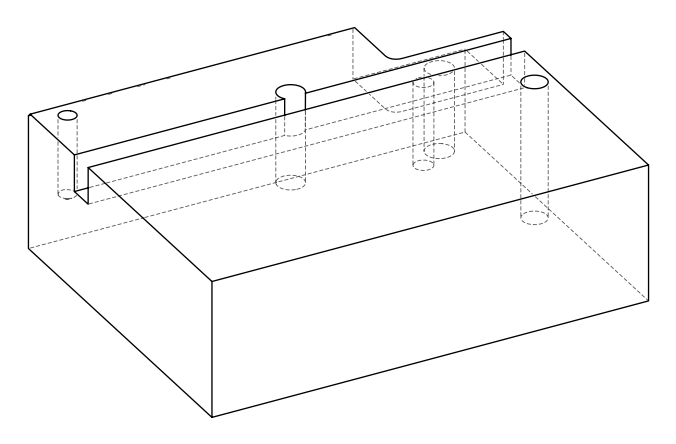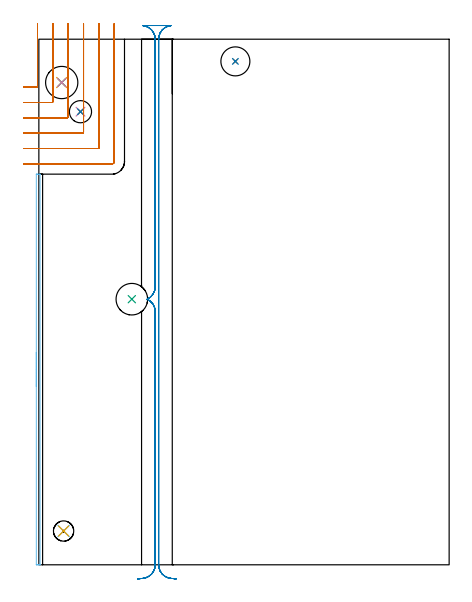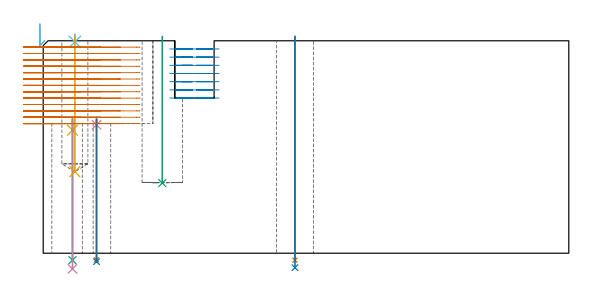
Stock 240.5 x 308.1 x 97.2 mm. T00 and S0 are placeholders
(PLAN: 14 operations, 11 tool changes, 30.3 min)
(1 DRILL_THROUGH_HOLE_FROM_SOLID_MATERIAL | STEP1HOLE_2 | NXT0301_065 | 0.41 min | 6724 mm3)
(2 DRILL_TO_ENLARGE_THROUGH_HOLE_2 | STEP1HOLE_2 | UGT0301_044 | 0.42 min | 15312 mm3)
(3 INDEXABLE_INSERT_DRILL_BLIND_HOLE_FROM_SOLID | STEP1POCKET | NXT0302_008 | 0.27 min | 17422 mm3)
(4 SPOT_DRILL | STEP1HOLE | NXT0321_9005460120000 | 0.04 min | 4185 mm3)
(5 SPOT_DRILL_1 | STEP1HOLE_1 | NXT0321_9005460120000 | 0.06 min | 4460 mm3)
(6 SPOT_DRILL_2 | STEP1POCKET_1 | NXT0321_9005460120000 | 0.03 min | 2 mm3)
(7 DRILL_THROUGH_HOLE_INTO_CENTER | STEP1HOLE | NXT0301_055 | 0.27 min | 3296 mm3)
(8 DRILL_TO_ENLARGE_THROUGH_HOLE | STEP1HOLE | NXT0301_101 | 0.27 min | 5418 mm3)
(9 DRILL_THROUGH_HOLE_INTO_CENTER_1 | STEP1HOLE_1 | NXT0301_065 | 0.27 min | 3949 mm3)
(10 DRILL_TO_ENLARGE_THROUGH_HOLE_1 | STEP1HOLE_1 | UGT0301_257 | 0.28 min | 18902 mm3)
(11 DRILL_BLIND_HOLE_INTO_CENTER | STEP1POCKET_1 | UGT0301_229 | 0.25 min | 6292 mm3)
(12 AREA_MILL | FG_CHAMFER_SURFACE | UGT0205_001 | 1.98 min | 559 mm3)
(13 MILL_CORNER_NOTCH_RECTANGULAR | CORNER_NOTCH_RECTANGULAR | NXT0201_011 | Follow Part, ap 3, ae 75% | 15.98 min | 134406 mm3)
(14 MILL_RECTANGULAR_SLOT | SLOT_RECTANGULAR | UGT0201_008 | Follow Part, ap 4, ae 75% | 9.76 min | 144368 mm3)
(TOOL NXT0301_065 | Carbide Drill 9.4mm [860.1-0940-075A1-MM 2214] | D9.4 PA140 FL98 Z2)
(TOOL UGT0301_044 | Twist Drill 17 mm | D17 PA118 FL125 Z2)
(TOOL NXT0302_008 | Index. Insert Drill 18.5mm [880-D1850L25-05] | D18.5 PA176 FL93 Z2)
(TOOL NXT0321_9005460120000 | NC Spot Drill, 142deg, 12mm, Carbide, Uncoated | D12 PA142 FL30 Z2)
(TOOL NXT0301_055 | Carbide Drill 8.4mm [860.1-0840-042A1-MM 2214] | D8.4 PA140 FL61 Z2)
(TOOL NXT0301_101 | Carbide Drill 13mm [860.1-1300-104A1-MM 2214] | D13 PA140 FL123 Z2)
(TOOL UGT0301_257 | Twist Drill 18.9 mm | D18.9 PA118 FL135 Z2)
(TOOL UGT0301_229 | Twist Drill 11.9 mm | D11.9 PA118 FL100 Z2)
(TOOL UGT0205_001 | Chamfer Mill 20 x 3 x 45 deg. | D20 FL50 Z2)
(TOOL NXT0201_011 | ENDMILL 12mm [2P460-1200-NA 1630] | D12 FL38 Z6)
(TOOL UGT0201_008 | End Mill 16 mm | D16 FL32 Z4)
(OP 1 DRILL_THROUGH_HOLE_FROM_SOLID_MATERIAL)
G17 G21 G94 G90
T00 M6
G54
G17 G0 G90 X115.2 Y295.1 S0 M3
G43 Z107.2 H1
G94 G81 G98 Z-3.211 F250. R99.2
G80
M5
M2
(OP 2 DRILL_TO_ENLARGE_THROUGH_HOLE_2)
G17 G21 G94 G90
T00 M6
G54
G17 G0 G90 X115.2 Y295.1 S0 M3
G43 Z107.2 H0
G94 G73 G98 Z-6.607 F250. Q14.83 R99.2
G80
M5
M2
(OP 3 INDEXABLE_INSERT_DRILL_BLIND_HOLE_FROM_SOLID)
G17 G21 G94 G90
T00 M6
G54
G17 G0 G90 X54.5 Y155.7 S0 M3
G43 Z107.2 H1
G94 G81 G98 Z32.1 F250. R99.2
G80
M5
M2
(OP 4 SPOT_DRILL)
G17 G21 G94 G90
T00 M6
G54
G17 G0 G90 X24.4 Y265.6 S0 M3
G43 Z107.2 H0
G94 G81 G98 Z58.74 F250. R62.3
G80
M5
M2
(OP 5 SPOT_DRILL_1)
G17 G21 G94 G90
T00 M6
G54
G17 G0 G90 X13.4 Y282.7 S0 M3
G43 Z107.2 H0
G94 G81 G98 Z56.3 F250. R62.3
G80
M5
M2
(OP 6 SPOT_DRILL_2)
G17 G21 G94 G90
T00 M6
G54
G17 G0 G90 X14.5 Y19.8 S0 M3
G43 Z107.2 H0
G94 G81 G98 Z96.688 F250. R100.2
G80
M5
M2
(OP 7 DRILL_THROUGH_HOLE_INTO_CENTER)
G17 G21 G94 G90
T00 M6
G54
G17 G0 G90 X24.4 Y265.6 S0 M3
G43 Z107.2 H1
G94 G73 G98 Z-3.029 F250. Q7.791 R61.3
G80
M5
M2
(OP 8 DRILL_TO_ENLARGE_THROUGH_HOLE)
G17 G21 G94 G90
T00 M6
G54
G17 G0 G90 X24.4 Y265.6 S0 M3
G43 Z107.2 H1
G94 G73 G98 Z-3.866 F250. Q12.633 R61.3
G80
M5
M2
(OP 9 DRILL_THROUGH_HOLE_INTO_CENTER_1)
G17 G21 G94 G90
T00 M6
G54
G17 G0 G90 X13.4 Y282.7 S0 M3
G43 Z107.2 H1
G94 G73 G98 Z-3.211 F250. Q8.93 R61.3
G80
M5
M2
(OP 10 DRILL_TO_ENLARGE_THROUGH_HOLE_1)
G17 G21 G94 G90
T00 M6
G54
G17 G0 G90 X13.4 Y282.7 S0 M3
G43 Z107.2 H0
G94 G73 G98 Z-7.178 F250. Q16.62 R61.3
G80
M5
M2
(OP 11 DRILL_BLIND_HOLE_INTO_CENTER)
G17 G21 G94 G90
T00 M6
G54
G17 G0 G90 X14.5 Y19.8 S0 M3
G43 Z107.2 H0
G94 G81 G98 Z37.3 F250. R99.2
G80
M5
M2
(OP 12 AREA_MILL)
G17 G21 G94 G90
T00 M6
G54
G17 G0 G90 X-1.5 Y104.5 S1061 M3
G43 Z107.2 H0
Z105.
G94 G1 Y104.538 Z104.128 F250.
Y104.652 Z103.264
Y104.841 Z102.412
Y105.103 Z101.58
Y105.437 Z100.774
Y105.84 Z100.
Y106.308 Z99.264
Y106.84 Z98.572
Y107.429 Z97.929
Y108.072 Z97.34
Y108.764 Z96.808
Y109.5 Z96.34
Y110.274 Z95.937
Y111.08 Z95.603
Y111.912 Z95.341
Y112.763 Z95.152
Y113.628 Z95.038
Y114.5 Z95.
X-1.499 Y228.831 Z95.001
X-1.495 Y228.949 Z95.003
X-1.491 Y228.995 Z95.005
X-1.266 Y229. Z95.23
X-0.728 Z95.767
X-0.4 Z96.094
X0.523 Z97.022
X0.613 Y228.997 Z97.105
X0.697 Y228.99 Z97.188
X0.7 Y228.831 Z97.2
Y0.169
X0.697 Y0.01 Z97.188
X0.661 Y0.004 Z97.152
X0.612 Y0.001 Z97.103
X0.522 Y0. Z97.022
X0.257 Z96.756
X-0.4 Z96.094
X-0.728 Z95.768
X-1.12 Z95.376
X-1.266 Y0.002 Z95.23
X-1.491 Y0.005 Z95.005
X-1.495 Y0.051 Z95.003
X-1.5 Y0.169 Z95.
Y114.5
Y115.372 Z95.038
Y116.236 Z95.152
Y117.088 Z95.341
Y117.92 Z95.603
Y118.726 Z95.937
Y119.5 Z96.34
Y120.236 Z96.808
Y120.928 Z97.34
Y121.571 Z97.929
Y122.16 Z98.572
Y122.691 Z99.264
Y123.16 Z100.
Y123.563 Z100.774
Y123.897 Z101.58
Y124.159 Z102.412
Y124.348 Z103.264
Y124.462 Z104.128
Y124.5 Z105.
G0 Z107.2
M5
M2
(OP 13 MILL_CORNER_NOTCH_RECTANGULAR)
G17 G21 G94 G90
T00 M6
G54
G17 G0 G90 X-9. Y280. S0 M3
G43 Z107.2 H1
Z94.285
G94 G1 X-6. F250.
X-1.396 F500.
G3 X-0.8 Y280.596 R0.6
G1 Y314.046
Y317.046 F250.
G0 Z107.2
X-9. Y271.
Z94.285
G1 X-6.
X7.604 F500.
G3 X8.2 Y271.596 R0.6
G1 Y314.1
Y317.1 F250.
G0 Z107.2
X-9. Y262.
Z94.285
G1 X-6.
X16.604 F500.
G3 X17.2 Y262.596 R0.6
G1 Y314.1
Y317.1 F250.
G0 Z107.2
X-9. Y253.
Z94.285
G1 X-6.
X25.603 F500.
G3 X26.2 Y253.597 R0.6
G1 Y314.1
Y317.1 F250.
G0 Z107.2
X-9. Y244.
Z94.285
G1 X-6.
X34.603 F500.
G3 X35.2 Y244.597 R0.6
G1 Y314.1
Y317.1 F250.
G0 Z107.2
X-9. Y235.
Z94.285
G1 X-6.
X42.8 F500.
G3 X44.2 Y236.4 R1.4
G1 Y314.1
Y317.1 F250.
G0 Z107.2
X-9. Y280.
Z91.369
G1 X-6.
X-1.396 F500.
G3 X-0.8 Y280.596 R0.6
G1 Y314.046
Y317.046 F250.
G0 Z107.2
X-9. Y271.
Z91.369
G1 X-6.
X7.604 F500.
G3 X8.2 Y271.596 R0.6
G1 Y314.1
Y317.1 F250.
G0 Z107.2
X-9. Y262.
Z91.369
G1 X-6.
X16.604 F500.
G3 X17.2 Y262.596 R0.6
G1 Y314.1
Y317.1 F250.
G0 Z107.2
X-9. Y253.
Z91.369
G1 X-6.
X25.603 F500.
G3 X26.2 Y253.597 R0.6
G1 Y314.1
Y317.1 F250.
G0 Z107.2
X-9. Y244.
Z91.369
G1 X-6.
X34.603 F500.
G3 X35.2 Y244.597 R0.6
G1 Y314.1
Y317.1 F250.
G0 Z107.2
X-9. Y235.
Z91.369
G1 X-6.
X42.8 F500.
G3 X44.2 Y236.4 R1.4
G1 Y314.1
Y317.1 F250.
G0 Z107.2
X-9. Y280.
Z88.454
G1 X-6.
X-1.396 F500.
G3 X-0.8 Y280.596 R0.6
G1 Y314.046
Y317.046 F250.
G0 Z107.2
X-9. Y271.
Z88.454
G1 X-6.
X7.604 F500.
G3 X8.2 Y271.596 R0.6
G1 Y314.1
Y317.1 F250.
G0 Z107.2
X-9. Y262.
Z88.454
G1 X-6.
X16.604 F500.
G3 X17.2 Y262.596 R0.6
G1 Y314.1
Y317.1 F250.
G0 Z107.2
X-9. Y253.
Z88.454
G1 X-6.
X25.603 F500.
G3 X26.2 Y253.597 R0.6
G1 Y314.1
Y317.1 F250.
G0 Z107.2
X-9. Y244.
Z88.454
G1 X-6.
X34.603 F500.
G3 X35.2 Y244.597 R0.6
G1 Y314.1
Y317.1 F250.
G0 Z107.2
X-9. Y235.
Z88.454
G1 X-6.
X42.8 F500.
G3 X44.2 Y236.4 R1.4
G1 Y314.1
Y317.1 F250.
G0 Z107.2
X-9. Y280.
Z85.538
G1 X-6.
X-1.396 F500.
G3 X-0.8 Y280.596 R0.6
G1 Y314.046
Y317.046 F250.
G0 Z107.2
X-9. Y271.
Z85.538
G1 X-6.
X7.604 F500.
G3 X8.2 Y271.596 R0.6
G1 Y314.1
Y317.1 F250.
G0 Z107.2
X-9. Y262.
Z85.538
G1 X-6.
X16.604 F500.
G3 X17.2 Y262.596 R0.6
G1 Y314.1
Y317.1 F250.
G0 Z107.2
X-9. Y253.
Z85.538
G1 X-6.
X25.603 F500.
G3 X26.2 Y253.597 R0.6
G1 Y314.1
Y317.1 F250.
G0 Z107.2
X-9. Y244.
Z85.538
G1 X-6.
X34.603 F500.
G3 X35.2 Y244.597 R0.6
G1 Y314.1
Y317.1 F250.
G0 Z107.2
X-9. Y235.
Z85.538
G1 X-6.
X42.8 F500.
G3 X44.2 Y236.4 R1.4
G1 Y314.1
Y317.1 F250.
G0 Z107.2
X-9. Y280.
Z82.623
G1 X-6.
X-1.396 F500.
G3 X-0.8 Y280.596 R0.6
G1 Y314.046
Y317.046 F250.
G0 Z107.2
X-9. Y271.
Z82.623
G1 X-6.
X7.604 F500.
G3 X8.2 Y271.596 R0.6
G1 Y314.1
Y317.1 F250.
G0 Z107.2
X-9. Y262.
Z82.623
G1 X-6.
X16.604 F500.
G3 X17.2 Y262.596 R0.6
G1 Y314.1
Y317.1 F250.
G0 Z107.2
X-9. Y253.
Z82.623
G1 X-6.
X25.603 F500.
G3 X26.2 Y253.597 R0.6
G1 Y314.1
Y317.1 F250.
G0 Z107.2
X-9. Y244.
Z82.623
G1 X-6.
X34.603 F500.
G3 X35.2 Y244.597 R0.6
G1 Y314.1
Y317.1 F250.
G0 Z107.2
X-9. Y235.
Z82.623
G1 X-6.
X42.8 F500.
G3 X44.2 Y236.4 R1.4
G1 Y314.1
Y317.1 F250.
G0 Z107.2
X-9. Y280.
Z79.708
G1 X-6.
X-1.396 F500.
G3 X-0.8 Y280.596 R0.6
G1 Y314.046
Y317.046 F250.
G0 Z107.2
X-9. Y271.
Z79.708
G1 X-6.
X7.604 F500.
G3 X8.2 Y271.596 R0.6
G1 Y314.1
Y317.1 F250.
G0 Z107.2
X-9. Y262.
Z79.708
G1 X-6.
X16.604 F500.
G3 X17.2 Y262.596 R0.6
G1 Y314.1
Y317.1 F250.
G0 Z107.2
X-9. Y253.
Z79.708
G1 X-6.
X25.603 F500.
G3 X26.2 Y253.597 R0.6
G1 Y314.1
Y317.1 F250.
G0 Z107.2
X-9. Y244.
Z79.708
G1 X-6.
X34.603 F500.
G3 X35.2 Y244.597 R0.6
G1 Y314.1
Y317.1 F250.
G0 Z107.2
X-9. Y235.
Z79.708
G1 X-6.
X42.8 F500.
G3 X44.2 Y236.4 R1.4
G1 Y314.1
Y317.1 F250.
G0 Z107.2
X-9. Y280.
Z76.792
G1 X-6.
X-1.396 F500.
G3 X-0.8 Y280.596 R0.6
G1 Y314.046
Y317.046 F250.
G0 Z107.2
X-9. Y271.
Z76.792
G1 X-6.
X7.604 F500.
G3 X8.2 Y271.596 R0.6
G1 Y314.1
Y317.1 F250.
G0 Z107.2
X-9. Y262.
Z76.792
G1 X-6.
X16.604 F500.
G3 X17.2 Y262.596 R0.6
G1 Y314.1
Y317.1 F250.
G0 Z107.2
X-9. Y253.
Z76.792
G1 X-6.
X25.603 F500.
G3 X26.2 Y253.597 R0.6
G1 Y314.1
Y317.1 F250.
G0 Z107.2
X-9. Y244.
Z76.792
G1 X-6.
X34.603 F500.
G3 X35.2 Y244.597 R0.6
G1 Y314.1
Y317.1 F250.
G0 Z107.2
X-9. Y235.
Z76.792
G1 X-6.
X42.8 F500.
G3 X44.2 Y236.4 R1.4
G1 Y314.1
Y317.1 F250.
G0 Z107.2
X-9. Y280.
Z73.877
G1 X-6.
X-1.396 F500.
G3 X-0.8 Y280.596 R0.6
G1 Y314.046
Y317.046 F250.
G0 Z107.2
X-9. Y271.
Z73.877
G1 X-6.
X7.604 F500.
G3 X8.2 Y271.596 R0.6
G1 Y314.1
Y317.1 F250.
G0 Z107.2
X-9. Y262.
Z73.877
G1 X-6.
X16.604 F500.
G3 X17.2 Y262.596 R0.6
G1 Y314.1
Y317.1 F250.
G0 Z107.2
X-9. Y253.
Z73.877
G1 X-6.
X25.603 F500.
G3 X26.2 Y253.597 R0.6
G1 Y314.1
Y317.1 F250.
G0 Z107.2
X-9. Y244.
Z73.877
G1 X-6.
X34.603 F500.
G3 X35.2 Y244.597 R0.6
G1 Y314.1
Y317.1 F250.
G0 Z107.2
X-9. Y235.
Z73.877
G1 X-6.
X42.8 F500.
G3 X44.2 Y236.4 R1.4
G1 Y314.1
Y317.1 F250.
G0 Z107.2
X-9. Y280.
Z70.962
G1 X-6.
X-1.396 F500.
G3 X-0.8 Y280.596 R0.6
G1 Y314.046
Y317.046 F250.
G0 Z107.2
X-9. Y271.
Z70.962
G1 X-6.
X7.604 F500.
G3 X8.2 Y271.596 R0.6
G1 Y314.1
Y317.1 F250.
G0 Z107.2
X-9. Y262.
Z70.962
G1 X-6.
X16.604 F500.
G3 X17.2 Y262.596 R0.6
G1 Y314.1
Y317.1 F250.
G0 Z107.2
X-9. Y253.
Z70.962
G1 X-6.
X25.603 F500.
G3 X26.2 Y253.597 R0.6
G1 Y314.1
Y317.1 F250.
G0 Z107.2
X-9. Y244.
Z70.962
G1 X-6.
X34.603 F500.
G3 X35.2 Y244.597 R0.6
G1 Y314.1
Y317.1 F250.
G0 Z107.2
X-9. Y235.
Z70.962
G1 X-6.
X42.8 F500.
G3 X44.2 Y236.4 R1.4
G1 Y314.1
Y317.1 F250.
G0 Z107.2
X-9. Y280.
Z68.046
G1 X-6.
X-1.396 F500.
G3 X-0.8 Y280.596 R0.6
G1 Y314.046
Y317.046 F250.
G0 Z107.2
X-9. Y271.
Z68.046
G1 X-6.
X7.604 F500.
G3 X8.2 Y271.596 R0.6
G1 Y314.1
Y317.1 F250.
G0 Z107.2
X-9. Y262.
Z68.046
G1 X-6.
X16.604 F500.
G3 X17.2 Y262.596 R0.6
G1 Y314.1
Y317.1 F250.
G0 Z107.2
X-9. Y253.
Z68.046
G1 X-6.
X25.603 F500.
G3 X26.2 Y253.597 R0.6
G1 Y314.1
Y317.1 F250.
G0 Z107.2
X-9. Y244.
Z68.046
G1 X-6.
X34.603 F500.
G3 X35.2 Y244.597 R0.6
G1 Y314.1
Y317.1 F250.
G0 Z107.2
X-9. Y235.
Z68.046
G1 X-6.
X42.8 F500.
G3 X44.2 Y236.4 R1.4
G1 Y314.1
Y317.1 F250.
G0 Z107.2
X-9. Y280.
Z65.131
G1 X-6.
X-1.396 F500.
G3 X-0.8 Y280.596 R0.6
G1 Y314.046
Y317.046 F250.
G0 Z107.2
X-9. Y271.
Z65.131
G1 X-6.
X7.604 F500.
G3 X8.2 Y271.596 R0.6
G1 Y314.1
Y317.1 F250.
G0 Z107.2
X-9. Y262.
Z65.131
G1 X-6.
X16.604 F500.
G3 X17.2 Y262.596 R0.6
G1 Y314.1
Y317.1 F250.
G0 Z107.2
X-9. Y253.
Z65.131
G1 X-6.
X25.603 F500.
G3 X26.2 Y253.597 R0.6
G1 Y314.1
Y317.1 F250.
G0 Z107.2
X-9. Y244.
Z65.131
G1 X-6.
X34.603 F500.
G3 X35.2 Y244.597 R0.6
G1 Y314.1
Y317.1 F250.
G0 Z107.2
X-9. Y235.
Z65.131
G1 X-6.
X42.8 F500.
G3 X44.2 Y236.4 R1.4
G1 Y314.1
Y317.1 F250.
G0 Z107.2
X-9. Y280.
Z62.215
G1 X-6.
X-1.396 F500.
G3 X-0.8 Y280.596 R0.6
G1 Y314.046
Y317.046 F250.
G0 Z107.2
X-9. Y271.
Z62.215
G1 X-6.
X7.604 F500.
G3 X8.2 Y271.596 R0.6
G1 Y314.1
Y317.1 F250.
G0 Z107.2
X-9. Y262.
Z62.215
G1 X-6.
X16.604 F500.
G3 X17.2 Y262.596 R0.6
G1 Y314.1
Y317.1 F250.
G0 Z107.2
X-9. Y253.
Z62.215
G1 X-6.
X25.603 F500.
G3 X26.2 Y253.597 R0.6
G1 Y314.1
Y317.1 F250.
G0 Z107.2
X-9. Y244.
Z62.215
G1 X-6.
X34.603 F500.
G3 X35.2 Y244.597 R0.6
G1 Y314.1
Y317.1 F250.
G0 Z107.2
X-9. Y235.
Z62.215
G1 X-6.
X42.8 F500.
G3 X44.2 Y236.4 R1.4
G1 Y314.1
Y317.1 F250.
G0 Z107.2
X-9. Y280.
Z59.3
G1 X-6.
X-1.396 F500.
G3 X-0.8 Y280.596 R0.6
G1 Y314.046
Y317.046 F250.
G0 Z107.2
X-9. Y271.
Z59.3
G1 X-6.
X7.604 F500.
G3 X8.2 Y271.596 R0.6
G1 Y314.1
Y317.1 F250.
G0 Z107.2
X-9. Y262.
Z59.3
G1 X-6.
X16.604 F500.
G3 X17.2 Y262.596 R0.6
G1 Y314.1
Y317.1 F250.
G0 Z107.2
X-9. Y253.
Z59.3
G1 X-6.
X25.603 F500.
G3 X26.2 Y253.597 R0.6
G1 Y314.1
Y317.1 F250.
G0 Z107.2
X-9. Y244.
Z59.3
G1 X-6.
X34.603 F500.
G3 X35.2 Y244.597 R0.6
G1 Y314.1
Y317.1 F250.
G0 Z107.2
X-9. Y235.
Z59.3
G1 X-6.
X42.8 F500.
G3 X44.2 Y236.4 R1.4
G1 Y314.1
Y317.1 F250.
G0 Z107.2
M5
M2
(OP 14 MILL_RECTANGULAR_SLOT)
G17 G21 G94 G90
T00 M6
G54
G17 G0 G90 X80.497 Y-8.23 S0 M3
G43 Z107.2 H0
Z93.457
G94 G1 X77.508 Y-7.97 F250.
G2 X70.2 Y0. R8. F500.
G1 Y308.1
G2 X77.508 Y316.07 R8.
G1 Y316.1
X60.892
Y316.07
G2 X68.2 Y308.1 R8.
G1 Y162.985
G2 X63.506 Y155.7 R8.
X68.2 Y148.415 R8.
G1 Y0.
G2 X60.892 Y-7.97 R8.
G1 X57.903 Y-8.23 F250.
G0 X80.497 Z89.714
G1 X77.508 Y-7.97
G2 X70.2 Y0. R8. F500.
G1 Y308.1
G2 X77.508 Y316.07 R8.
G1 Y316.1
X60.892
Y316.07
G2 X68.2 Y308.1 R8.
G1 Y162.985
G2 X63.506 Y155.7 R8.
X68.2 Y148.415 R8.
G1 Y0.
G2 X60.892 Y-7.97 R8.
G1 X57.903 Y-8.23 F250.
G0 X80.497 Z85.971
G1 X77.508 Y-7.97
G2 X70.2 Y0. R8. F500.
G1 Y308.1
G2 X77.508 Y316.07 R8.
G1 Y316.1
X60.892
Y316.07
G2 X68.2 Y308.1 R8.
G1 Y162.985
G2 X63.506 Y155.7 R8.
X68.2 Y148.415 R8.
G1 Y0.
G2 X60.892 Y-7.97 R8.
G1 X57.903 Y-8.23 F250.
G0 X80.497 Z82.229
G1 X77.508 Y-7.97
G2 X70.2 Y0. R8. F500.
G1 Y308.1
G2 X77.508 Y316.07 R8.
G1 Y316.1
X60.892
Y316.07
G2 X68.2 Y308.1 R8.
G1 Y162.985
G2 X63.506 Y155.7 R8.
X68.2 Y148.415 R8.
G1 Y0.
G2 X60.892 Y-7.97 R8.
G1 X57.903 Y-8.23 F250.
G0 X80.497 Z78.486
G1 X77.508 Y-7.97
G2 X70.2 Y0. R8. F500.
G1 Y308.1
G2 X77.508 Y316.07 R8.
G1 Y316.1
X60.892
Y316.07
G2 X68.2 Y308.1 R8.
G1 Y162.985
G2 X63.506 Y155.7 R8.
X68.2 Y148.415 R8.
G1 Y0.
G2 X60.892 Y-7.97 R8.
G1 X57.903 Y-8.23 F250.
G0 X80.497 Z74.743
G1 X77.508 Y-7.97
G2 X70.2 Y0. R8. F500.
G1 Y308.1
G2 X77.508 Y316.07 R8.
G1 Y316.1
X60.892
Y316.07
G2 X68.2 Y308.1 R8.
G1 Y162.985
G2 X63.506 Y155.7 R8.
X68.2 Y148.415 R8.
G1 Y0.
G2 X60.892 Y-7.97 R8.
G1 X57.903 Y-8.23 F250.
G0 X80.497 Z71.
G1 X77.508 Y-7.97
G2 X70.2 Y0. R8. F500.
G1 Y308.1
G2 X77.508 Y316.07 R8.
G1 Y316.1
X60.892
Y316.07
G2 X68.2 Y308.1 R8.
G1 Y162.985
G2 X63.506 Y155.7 R8.
X68.2 Y148.415 R8.
G1 Y0.
G2 X60.892 Y-7.97 R8.
G1 X57.903 Y-8.23 F250.
G0 Z107.2
M5
M2
